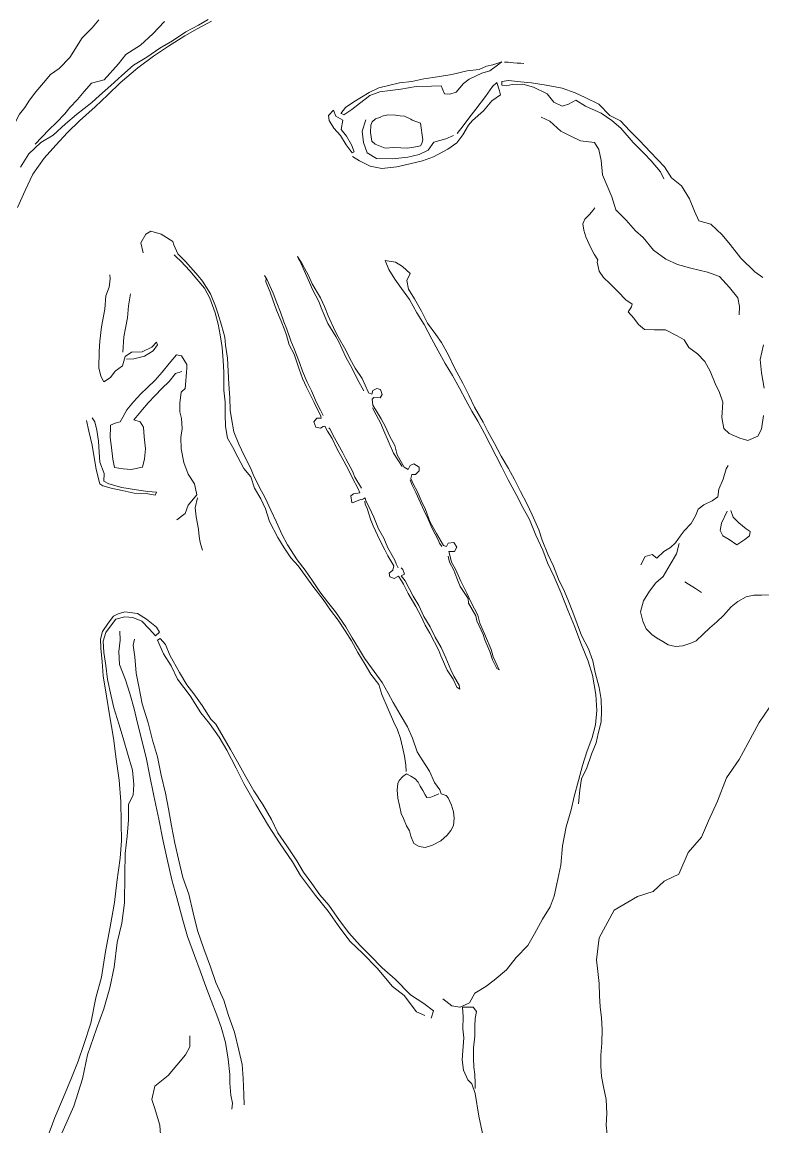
# Model space of a CAD drawing. Extents: x 683321 to 688873, y 7661944 to 7668387.
# Drawn here: x 687658.1 to 687875.2, y 7666290.6 to 7666614.6 of the extents above; entities that cross this region are included whole.
import ezdxf

# ---------------------------------------------------------------- set-up
doc = ezdxf.new("R2010")
doc.units = 0
doc.header["$MEASUREMENT"] = 0
doc.layers.add('01 CRESTA_Line', color=3, linetype='Continuous', lineweight=20)

msp = doc.modelspace()

# ---------------------------------------------------------------- linework, layer by layer
at = {"layer": '01 CRESTA_Line'}
for points in [[(687648.57, 7666571.87, 4230.84), (687650.24, 7666575.58, 4230.65), (687651.92, 7666578.48, 4230.65), (687654.28, 7666582.49, 4230.52), (687656.09, 7666585.39, 4230.5), (687657.33, 7666587.62, 4230.4), (687658.91, 7666589.56, 4230.33), (687660.23, 7666591.76, 4230.29), (687662.13, 7666594.22, 4230.22), (687664.38, 7666596.82, 4230.26), (687666.42, 7666599.22, 4230.32), (687668.96, 7666601.02, 4230.38), (687672.08, 7666604.25, 4230.33), (687675.64, 7666610.02, 4230.26), (687678.6, 7666612.97, 4230.28), (687680.56, 7666615.25, 4230.26)], [(687656.76, 7666560.28, 4239.31), (687658.95, 7666565.28, 4239.8), (687661.23, 7666570.06, 4240.3), (687664.51, 7666574.71, 4240.85), (687667.91, 7666578.56, 4241.33), (687671.37, 7666582.22, 4241.67), (687674.91, 7666585.65, 4242.01), (687679.46, 7666589.74, 4242.51), (687683.2, 7666593.33, 4242.91), (687686.83, 7666596.81, 4243.32), (687691.95, 7666601.17, 4243.71), (687696.54, 7666604.63, 4243.97), (687701.01, 7666607.6, 4244.34), (687705.77, 7666610.6, 4244.75), (687709.35, 7666612.65, 4244.98), (687713.56, 7666614.95, 4245.38)], [(687712.59, 7666615.41, 4245.31), (687709.77, 7666613.68, 4245.07), (687706.1, 7666611.74, 4244.8), (687702.14, 7666609.16, 4244.48), (687698.42, 7666607, 4244.1), (687694.67, 7666604.38, 4243.86), (687690.73, 7666601.96, 4243.57), (687687.33, 7666598.92, 4243.37), (687684.03, 7666596, 4242.99), (687680.75, 7666593.13, 4242.63), (687678.47, 7666591.09, 4242.42), (687674.02, 7666587.53, 4241.88), (687670.83, 7666584.74, 4241.56), (687667.16, 7666581.5, 4241.17), (687663.54, 7666579.36, 4240.78), (687660.06, 7666575.99, 4240.27), (687657.55, 7666572.1, 4239.88)], [(687661.86, 7666578.79, 4240.21), (687665.93, 7666583, 4240.32), (687668.11, 7666585.22, 4240.51), (687670.63, 7666587.71, 4240.78), (687672.07, 7666589.61, 4240.74), (687674.33, 7666591.93, 4241.57), (687676.23, 7666594.31, 4241.91), (687678.41, 7666596.72, 4242.58), (687682.1, 7666597.67, 4241.4), (687686.32, 7666602.39, 4241.65), (687688.48, 7666605.17, 4242.21), (687692.8, 7666607.91, 4242.18), (687696.43, 7666611.23, 4242.01), (687699.8, 7666614.8, 4242.35)], [(687751.45, 7666587.86, 4247.25), (687752.87, 7666589.55, 4247.33), (687755.31, 7666591.24, 4247.57), (687757.5, 7666592.59, 4247.73), (687759.78, 7666593.99, 4247.94), (687762.63, 7666595.35, 4248.19), (687765.51, 7666596.02, 4248.51), (687768.72, 7666596.86, 4248.77), (687772.31, 7666597.23, 4249.01), (687775.84, 7666597.94, 4249.1), (687779.82, 7666598.54, 4249.44), (687784.07, 7666599.26, 4249.85), (687788.52, 7666600.3, 4250.16), (687791.99, 7666600.7, 4250.37), (687794.14, 7666601.66, 4249.65), (687796.06, 7666602.11, 4249.62), (687798.68, 7666603.01, 4249.4), (687797.38, 7666601.98, 4249.51), (687795.15, 7666600.31, 4249.58), (687792.84, 7666599.64, 4250.37), (687789.07, 7666597.86, 4249.99), (687787.45, 7666596.66, 4249.72), (687785.31, 7666594.07, 4249.46), (687783.48, 7666593.51, 4249.26), (687781.87, 7666593.57, 4249.09), (687780.86, 7666595.97, 4249.22), (687778.08, 7666595.83, 4249.16), (687773.57, 7666595.78, 4248.92), (687769.1, 7666594.97, 4248.54), (687765.91, 7666594.54, 4248.33), (687762.92, 7666594.16, 4248.04), (687759.97, 7666593.05, 4247.94), (687758.58, 7666592.03, 4247.78), (687757.01, 7666590.74, 4247.62), (687754.73, 7666589.02, 4247.4), (687752.39, 7666587.38, 4247.25), (687751.64, 7666587.77, 4247.23)], [(687805.13, 7666602.46, 4249.7), (687804.23, 7666602.61, 4249.57), (687803.13, 7666602.59, 4249.32), (687802.11, 7666602.64, 4249.27), (687800.51, 7666602.89, 4249.31), (687799.43, 7666602.89, 4249.32)], [(687875.19, 7666539.69, 4261.51), (687872.87, 7666541.33, 4261.75), (687868.77, 7666545.42, 4261.22), (687865.61, 7666549.38, 4260.83), (687863.29, 7666552.21, 4260.59), (687859.92, 7666555.31, 4260.29), (687856.42, 7666556.35, 4260.93), (687855.11, 7666559.21, 4259.67), (687853.66, 7666562.8, 4259.4), (687851.35, 7666566.57, 4258.97), (687848.39, 7666568.97, 4258.07), (687846.34, 7666572.18, 4257.88), (687842.29, 7666576.52, 4257.27), (687839.07, 7666579.91, 4256.86), (687836.19, 7666582.77, 4256.32), (687833.42, 7666585.63, 4255.97), (687830.37, 7666587.26, 4255.56), (687827.1, 7666590.55, 4254.89), (687823.12, 7666592.56, 4254.19), (687820.14, 7666593.86, 4253.67), (687816.4, 7666595.24, 4253.13), (687811.69, 7666596.12, 4252.34), (687807.39, 7666596.84, 4251.83), (687804.19, 7666597.11, 4251.56), (687800.65, 7666597.51, 4251.11), (687798.71, 7666597.2, 4250.89), (687798.69, 7666596.11, 4251), (687799.94, 7666595.89, 4250.96), (687801.69, 7666596.34, 4251.28), (687804.85, 7666596.38, 4251.6), (687807.95, 7666595.57, 4251.84), (687811.99, 7666593.55, 4252.4), (687813.89, 7666591.15, 4252.74), (687816.36, 7666589.94, 4253.36), (687818.21, 7666590.51, 4253.69), (687820.42, 7666591.73, 4253.72), (687823.24, 7666590, 4254.15), (687827.82, 7666587.91, 4254.96), (687830.95, 7666585.72, 4255.53), (687833.54, 7666583.53, 4256.05), (687837.19, 7666579.33, 4256.35), (687840.44, 7666576.12, 4256.96), (687842.42, 7666573.93, 4257.36), (687845.16, 7666570.67, 4257.75), (687846.17, 7666568.64, 4258.17)], [(687785.6, 7666581.92, 4245.63), (687787.35, 7666584.23, 4246.33), (687789, 7666586.49, 4247.25), (687791.02, 7666589.1, 4248.09), (687793.89, 7666592.8, 4249.07), (687795.91, 7666595.69, 4249.57), (687797.24, 7666596.91, 4249.72), (687798.01, 7666594.42, 4249.7), (687798.32, 7666593.26, 4249.66), (687795.73, 7666591.56, 4249.12), (687793.35, 7666588.57, 4248.09), (687790.04, 7666585.8, 4247.12), (687788.96, 7666584.39, 4246.43), (687787.27, 7666581.56, 4245.58), (687785.46, 7666579.17, 4245.17), (687782.83, 7666577.36, 4244.79), (687778.68, 7666575.1, 4244.6), (687775.38, 7666573.97, 4244.61), (687771.7, 7666573.04, 4244.81), (687767.95, 7666572.2, 4244.9), (687763.46, 7666571.69, 4244.91), (687760.11, 7666572.41, 4244.87), (687756.98, 7666573.95, 4244.72), (687754.93, 7666575.19, 4244.74)], [(687749.32, 7666588.76, 4245.79), (687750.02, 7666587.06, 4245.64), (687752.04, 7666585.9, 4245.61), (687751.6, 7666583.11, 4245.54), (687753.13, 7666581.19, 4245.53), (687754.59, 7666578.6, 4245.55), (687755.43, 7666576.61, 4245.49), (687754.81, 7666576.27, 4245.43), (687753.04, 7666578.6, 4245.56), (687751.43, 7666581.33, 4245.53), (687749.43, 7666583.49, 4245.45), (687748.04, 7666585.75, 4245.7), (687747.86, 7666587.24, 4245.57), (687749.32, 7666588.76, 4245.79)], [(687763.22, 7666586.94, 4243.76), (687765.31, 7666587.43, 4243.93), (687767.49, 7666587.31, 4243.9), (687768.88, 7666587.18, 4243.92), (687770.11, 7666587.04, 4243.76), (687772.05, 7666586.16, 4243.58), (687772.43, 7666585.9, 4243.63), (687774.87, 7666585.02, 4243.39), (687775.54, 7666580.08, 4243.62), (687775.26, 7666579.05, 4243.57), (687774.86, 7666578.36, 4243.57), (687772.85, 7666577.99, 4243.34), (687770.95, 7666577.62, 4243.69), (687769.09, 7666577.7, 4243.4), (687766.89, 7666577.8, 4243.31), (687764.46, 7666577.66, 4243.44), (687761.52, 7666578.85, 4243.66), (687760.57, 7666579.72, 4243.65), (687760.2, 7666582.21, 4243.56), (687760.28, 7666584.39, 4243.62), (687760.64, 7666585.33, 4243.57), (687761.66, 7666586.28, 4243.37), (687763.21, 7666586.76, 4243.69)], [(687758.78, 7666585.96, 4244.49), (687757.75, 7666582.66, 4244.49), (687758.11, 7666579.27, 4244.59), (687759.18, 7666576.25, 4244.84), (687761.97, 7666574.64, 4244.81), (687766.72, 7666574.48, 4244.72), (687771.15, 7666574.99, 4244.68), (687774.45, 7666575.81, 4244.59), (687777.12, 7666577.1, 4244.57), (687778.79, 7666579.41, 4244.58), (687782.3, 7666580.36, 4244.9), (687784.55, 7666581.4, 4245.16)], [(687868.27, 7666528.73, 4259.09), (687868.39, 7666531.24, 4260.03), (687867.88, 7666533.78, 4260.26), (687865.39, 7666536.81, 4259.6), (687862.44, 7666540.05, 4258.69), (687858.97, 7666541.27, 4258.16), (687854.12, 7666542.47, 4258.06), (687850.17, 7666543.57, 4257.82), (687846.8, 7666545.05, 4257.51), (687843.18, 7666547.75, 4257.59), (687840.06, 7666551.47, 4257.56), (687837.87, 7666553.42, 4257.61), (687835.11, 7666556.53, 4257), (687832.1, 7666559.53, 4257.69), (687830.9, 7666563.4, 4257.41), (687828.19, 7666569.78, 4257.78), (687827.81, 7666574.05, 4257.91), (687827.1, 7666577.27, 4258.31), (687825.82, 7666579.32, 4256.54), (687821.78, 7666579.81, 4256.72), (687819.06, 7666581.05, 4255.87), (687815.93, 7666582.65, 4254.25), (687812.8, 7666585.59, 4252.4), (687810.22, 7666586.79, 4251.18)], [(687875.38, 7666499.25, 4256.19), (687874.79, 7666495.25, 4255.29), (687873.68, 7666493.14, 4255.01), (687870.78, 7666491.88, 4254.53), (687868.43, 7666492.59, 4254.41), (687865.32, 7666493.94, 4254.21), (687863.75, 7666495.38, 4254.47), (687863.14, 7666498.65, 4254.73), (687863.44, 7666503.15, 4255.32), (687862.5, 7666505.97, 4254.38), (687861.17, 7666508.6, 4254.01), (687859.74, 7666512.26, 4253.05), (687858.14, 7666515.05, 4252.81), (687856.02, 7666517.37, 4252.24), (687853.5, 7666519.22, 4252.32), (687852.1, 7666521.46, 4252.06), (687850.1, 7666522.56, 4250.82), (687846.7, 7666524.33, 4249.92), (687843.35, 7666524.41, 4248.1), (687840.52, 7666524.44, 4247.65), (687838.71, 7666525.93, 4247.09), (687837.4, 7666527.81, 4247.24), (687835.69, 7666529.62, 4248.11), (687836.66, 7666531.15, 4249.66), (687836.91, 7666531.86, 4250.28), (687834.98, 7666533.12, 4249.95), (687832.64, 7666535.63, 4249.69), (687830.3, 7666537.96, 4249.72), (687828.52, 7666539.75, 4249.61), (687827.21, 7666541.57, 4249.62), (687826.67, 7666544.18, 4250.41), (687826.79, 7666544.93, 4250.69), (687825.77, 7666546.52, 4250.55), (687824.67, 7666548.65, 4250.38), (687823.31, 7666551.64, 4250.22), (687822.67, 7666553.63, 4250.04), (687822.46, 7666555.5, 4250.37), (687823.05, 7666556.85, 4250.75), (687824.44, 7666558.25, 4251.51), (687825.33, 7666559.34, 4252.36), (687825.95, 7666560.12, 4252.84)], [(687693.57, 7666546.91, 4240.02), (687692.9, 7666549.89, 4240.08), (687694.33, 7666552.46, 4240.39), (687695.8, 7666553.33, 4240.64), (687698.8, 7666552.42, 4240.99), (687699.62, 7666551.94, 4241.01), (687702.27, 7666550.23, 4241.56), (687702.5, 7666549.27, 4241.78), (687703.67, 7666546.63, 4243.31), (687705.98, 7666544.42, 4243.54), (687709.72, 7666540.25, 4244.02), (687710.97, 7666538.59, 4243.98), (687713.3, 7666534.91, 4244.15), (687714.79, 7666531.29, 4244.26), (687715.47, 7666529.22, 4244.24), (687716.47, 7666525.74, 4244.41), (687717.46, 7666522.18, 4244.62), (687717.65, 7666519.84, 4244.7), (687718.29, 7666516.08, 4244.84), (687718.44, 7666512.28, 4244.93), (687718.7, 7666508.4, 4245.12), (687718.92, 7666504.38, 4245.22), (687719.07, 7666500.8, 4245.31), (687719.43, 7666498.32, 4245.29), (687720.16, 7666494.49, 4245.32), (687721.55, 7666490.85, 4245.37), (687723.19, 7666487.51, 4245.4), (687724.98, 7666483.91, 4245.5), (687725.82, 7666481.88, 4245.38), (687727.66, 7666478.16, 4245.44), (687729.28, 7666475.07, 4245.47), (687730.99, 7666471.46, 4245.55), (687732.62, 7666467.93, 4245.53), (687734.22, 7666464.41, 4245.57), (687735.86, 7666461.33, 4245.58), (687738.7, 7666456.85, 4245.75), (687741.01, 7666453.85, 4245.74), (687743.15, 7666450.76, 4245.69), (687745.32, 7666447.53, 4245.79), (687747.62, 7666444.59, 4245.76), (687749.9, 7666441.62, 4245.71), (687752.96, 7666437.27, 4245.89), (687754.85, 7666434.03, 4246.01), (687756.63, 7666431.02, 4246.09), (687758.45, 7666428.06, 4246.21), (687760.5, 7666425.2, 4246.39), (687763.58, 7666420.93, 4246.58), (687765.38, 7666417.78, 4246.7), (687766.8, 7666415.08, 4246.65), (687768.92, 7666411.56, 4246.72), (687771.04, 7666407.96, 4246.67), (687772.54, 7666404.6, 4246.63), (687773.88, 7666400.62, 4246.53), (687775.37, 7666398.23, 4246.07), (687777.48, 7666394.88, 4245.56), (687778.92, 7666391.61, 4245.36), (687780.52, 7666389.45, 4245.08), (687780.94, 7666388.3, 4244.97), (687782.34, 7666387.75, 4244.32), (687782.97, 7666387.1, 4244.13), (687783.92, 7666384.92, 4243.85), (687784.5, 7666382.99, 4243.75), (687784.73, 7666381.17, 4243.69), (687784.52, 7666378.94, 4243.36), (687783.73, 7666377.49, 4243.29), (687782.63, 7666376.18, 4243.17), (687780.76, 7666374.47, 4242.93), (687778.32, 7666373.18, 4242.64), (687776.22, 7666372.56, 4242.42), (687774.41, 7666372.84, 4242.29), (687772.88, 7666373.68, 4242.1), (687771.99, 7666375.84, 4242.14), (687771.58, 7666377.41, 4242.2), (687770.76, 7666378.87, 4242.08), (687769.86, 7666381.01, 4242), (687769.18, 7666382.48, 4242.09), (687768.64, 7666384.84, 4242.27), (687768.23, 7666386.95, 4242.4), (687767.97, 7666389.39, 4242.88), (687768.15, 7666391.31, 4243.37), (687768.57, 7666392.21, 4243.93), (687769.67, 7666393.36, 4244.88), (687770.7, 7666394.11, 4245.77), (687772, 7666393.48, 4245.69), (687773.28, 7666392.65, 4245.53), (687774.11, 7666391.69, 4245.52), (687774.77, 7666390.54, 4245.34), (687775.48, 7666389.25, 4245.27), (687776.25, 7666387.98, 4245.11), (687776.73, 7666387.17, 4245.06), (687777.91, 7666387.25, 4245.03), (687778.89, 7666387.65, 4245.07), (687780.25, 7666388.27, 4245.08)], [(687702.67, 7666546.37, 4243.11), (687703.21, 7666545.74, 4243.32), (687704.56, 7666544.51, 4243.59), (687707.22, 7666541.63, 4243.69), (687709.29, 7666539.24, 4243.91), (687711.48, 7666536.6, 4244), (687713.08, 7666533.65, 4244.21), (687714.63, 7666529.33, 4244.25), (687715.52, 7666526, 4244.42), (687716.16, 7666522.92, 4244.55), (687716.71, 7666519.15, 4244.78), (687717.02, 7666515.38, 4244.96), (687717.15, 7666511.94, 4245.12), (687717.22, 7666506.66, 4245.05), (687717.61, 7666503.18, 4245.14), (687717.6, 7666499.67, 4245.22), (687717.65, 7666495.98, 4245.2), (687718.27, 7666492.6, 4245.09), (687719.74, 7666490.04, 4245.31), (687721.27, 7666487.02, 4245.38), (687723.07, 7666483.72, 4245.35), (687725.1, 7666481.28, 4245.34), (687726.21, 7666477.94, 4245.42), (687728.06, 7666474.8, 4245.41), (687729.43, 7666471.86, 4245.59), (687730.56, 7666468.1, 4245.5), (687733.01, 7666463.49, 4245.5), (687734.89, 7666460.46, 4245.59), (687736.79, 7666457.51, 4245.63), (687739, 7666455.09, 4245.69), (687741.07, 7666452.31, 4245.83), (687743.27, 7666449.17, 4245.74), (687746.31, 7666445.23, 4245.7), (687748.43, 7666442.17, 4245.73), (687750.75, 7666439.23, 4245.78), (687752.75, 7666436.06, 4245.8), (687754.65, 7666433.1, 4246.03), (687756.47, 7666429.67, 4246.23), (687758.62, 7666426.24, 4246.39), (687760.32, 7666423.32, 4246.58), (687762.63, 7666420.37, 4246.76), (687763.53, 7666417.43, 4246.58), (687765.35, 7666413.09, 4246.67), (687766.93, 7666409.44, 4246.75), (687768.1, 7666407, 4246.82), (687768.96, 7666404.48, 4246.87), (687769.59, 7666401.96, 4246.64), (687770.17, 7666399.35, 4246.45), (687770.56, 7666396.65, 4246.34), (687770.6, 7666394.78, 4245.76)], [(687782.93, 7666457.99, 4246.89), (687783.39, 7666456.26, 4247.1), (687784.66, 7666453.91, 4247.01), (687785.51, 7666451.56, 4246.95), (687786.5, 7666449.06, 4246.84), (687788.85, 7666445.58, 4246.84), (687788.93, 7666444.14, 4246.61), (687791.05, 7666440.5, 4246.38), (687791.4, 7666438.98, 4246.14), (687793.22, 7666434.99, 4245.65), (687793.69, 7666433.42, 4245.22), (687795.17, 7666429.99, 4244.89), (687795.94, 7666427.57, 4244.64), (687797.22, 7666425.04, 4244.42), (687797.92, 7666424.63, 4244.27), (687796.16, 7666428.48, 4244.78), (687795.54, 7666430.64, 4244.9), (687793.89, 7666434.54, 4245.41), (687792.2, 7666438.35, 4246.19), (687791.67, 7666440.66, 4246.23), (687789.68, 7666444.42, 4246.66), (687788.4, 7666447.13, 4246.83), (687786.71, 7666450.64, 4247.08), (687785.09, 7666454.14, 4246.99), (687783.94, 7666456.18, 4246.95), (687783.56, 7666457.83, 4246.88), (687783.17, 7666459.31, 4246.73), (687784.84, 7666459.32, 4246.72), (687785.51, 7666460.66, 4246.71), (687784.57, 7666461.95, 4246.74), (687783, 7666461.81, 4246.75), (687782.44, 7666460.83, 4246.67), (687781.61, 7666461.06, 4246.95), (687779.53, 7666464.62, 4247.16), (687777.6, 7666468.13, 4247.24), (687776.29, 7666471.71, 4247.33), (687774.99, 7666474.26, 4247.24), (687773.85, 7666477.02, 4247.23), (687772.81, 7666479.03, 4247.13), (687772, 7666480.77, 4247.06), (687772.31, 7666481.97, 4246.69), (687773.35, 7666481.92, 4246.73), (687774.45, 7666482.96, 4246.69), (687774.48, 7666484.08, 4246.72), (687772.92, 7666485.07, 4246.61), (687771.83, 7666484.54, 4246.79), (687771.22, 7666483.44, 4246.79), (687770.04, 7666484.06, 4246.88), (687769.23, 7666485.42, 4247.09), (687768.01, 7666487.68, 4247.05), (687767.3, 7666490.44, 4247.17), (687765.83, 7666493.07, 4247.14), (687764.49, 7666496.11, 4247.06), (687763.27, 7666498.21, 4247.11), (687760.9, 7666502.22, 4246.81), (687760.67, 7666504.05, 4246.53), (687761.12, 7666504.51, 4246.51), (687763, 7666504.4, 4246.48), (687763.63, 7666505.42, 4246.5), (687763.11, 7666506.86, 4246.43), (687762.05, 7666507.19, 4246.43), (687760.85, 7666506.56, 4246.45), (687760.53, 7666505.51, 4246.57), (687759.63, 7666505.88, 4246.53), (687759.47, 7666506.2, 4246.71), (687757.74, 7666510.09, 4246.49), (687755.67, 7666513.1, 4246.27), (687754.11, 7666515.91, 4245.87), (687753, 7666518.39, 4245.83), (687750.73, 7666522.35, 4245.46), (687749.85, 7666524.02, 4245.36), (687747.74, 7666528.48, 4244.88), (687746.68, 7666531.2, 4244.67), (687745.54, 7666533.75, 4244.36), (687743.13, 7666537.9, 4243.88), (687742.1, 7666540.06, 4243.59), (687740.19, 7666543.77, 4243), (687738.77, 7666545.91, 4242.65), (687739.18, 7666545.03, 4242.81), (687739.43, 7666544.57, 4242.98), (687741.16, 7666540.84, 4243.3), (687742.27, 7666538.25, 4243.86), (687743.17, 7666536.15, 4244.12), (687745.1, 7666532.46, 4244.39), (687745.74, 7666530.81, 4244.83), (687747.64, 7666526.26, 4245.12), (687749.98, 7666522.42, 4245.4), (687750.81, 7666521.04, 4245.66), (687752.99, 7666516.31, 4246.01), (687754.84, 7666513, 4246.3), (687756.39, 7666509.83, 4246.51), (687758.21, 7666506.51, 4246.74)], [(687821.17, 7666385.34, 4245.35), (687821.55, 7666389.47, 4245.35), (687822.05, 7666392.65, 4245.55), (687823.56, 7666395.9, 4245.62), (687824.98, 7666399.93, 4245.63), (687826.29, 7666403.2, 4245.61), (687826.87, 7666405.95, 4245.63), (687827.78, 7666409.37, 4245.49), (687827.91, 7666412.59, 4245.5), (687827.75, 7666415.97, 4245.45), (687827.25, 7666419.41, 4245.35), (687826.05, 7666423.89, 4245.18), (687825.34, 7666427.26, 4245.12), (687824.07, 7666430.78, 4244.94), (687822.07, 7666434.69, 4244.8), (687820.74, 7666438.12, 4244.8), (687819.45, 7666441.58, 4244.79), (687818.19, 7666444.74, 4244.98), (687817.09, 7666447.6, 4244.95), (687815.32, 7666451.21, 4244.85), (687813.8, 7666455.08, 4244.77), (687812.17, 7666458.57, 4244.74), (687810.52, 7666462.64, 4244.87), (687809.52, 7666465.69, 4244.92), (687807.62, 7666470.14, 4244.83), (687806.05, 7666473.47, 4244.74), (687804.2, 7666476.92, 4244.67), (687802.43, 7666480.43, 4244.6), (687800.61, 7666483.72, 4244.44), (687798.52, 7666487.28, 4244.54), (687796.49, 7666491.02, 4244.35), (687794.57, 7666494.58, 4244.36), (687793.17, 7666497.26, 4244.36), (687790.65, 7666501.64, 4244.25), (687789.04, 7666505.22, 4244.25), (687787.29, 7666508.74, 4244.32), (687784.86, 7666513.02, 4244.15), (687783.05, 7666516.91, 4244.02), (687781.04, 7666520.65, 4244.03), (687779.36, 7666523.03, 4244.13), (687776.94, 7666526.32, 4244.1), (687775.1, 7666529.8, 4244.09), (687773.08, 7666533.44, 4243.99), (687771.33, 7666536.3, 4243.99), (687770.81, 7666538.88, 4243.91), (687771.79, 7666540.91, 4243.9), (687769.59, 7666542.98, 4243.95), (687767.48, 7666544.21, 4244), (687764.52, 7666544.7, 4244), (687765.6, 7666542.1, 4244.02), (687767.28, 7666539.19, 4243.98), (687769.32, 7666536.44, 4243.98), (687771.63, 7666533.26, 4244.04), (687773.8, 7666529.39, 4244.09), (687775.91, 7666525.89, 4244.16), (687778.2, 7666521.59, 4244.09), (687779.98, 7666518.17, 4244.03), (687782.11, 7666514.52, 4244.18), (687784.22, 7666510.93, 4244.25), (687786.3, 7666507.3, 4244.31), (687788.14, 7666503.77, 4244.3), (687789.87, 7666500.48, 4244.29), (687791.67, 7666497.62, 4244.28), (687793.61, 7666493.92, 4244.41), (687795.22, 7666490.73, 4244.45), (687796.98, 7666487.26, 4244.54), (687798.71, 7666484.12, 4244.55), (687800.56, 7666480.4, 4244.61), (687802.89, 7666476.08, 4244.73), (687804.88, 7666472.29, 4244.81), (687806.78, 7666468.71, 4244.85), (687808.64, 7666464.1, 4244.81), (687810.67, 7666459.78, 4244.8), (687812.02, 7666456.06, 4244.79), (687813.99, 7666451.9, 4244.87), (687816.08, 7666447.13, 4244.93), (687818.05, 7666442.12, 4244.85), (687819.99, 7666437.4, 4244.88), (687821.87, 7666432.44, 4244.88), (687823.94, 7666427.16, 4244.97), (687825.29, 7666423.04, 4245.21), (687826.24, 7666417.36, 4245.41), (687826.51, 7666412.71, 4245.43), (687826.1, 7666408.51, 4245.48), (687825.18, 7666404.8, 4245.61), (687823.61, 7666400.61, 4245.57), (687822.31, 7666396.54, 4245.6), (687821.16, 7666392.16, 4245.46), (687819.93, 7666387.49, 4245.35), (687819, 7666383.57, 4245.38), (687817.56, 7666378.58, 4245.55), (687816.45, 7666372.97, 4245.85), (687815.93, 7666367.31, 4246.33), (687814.81, 7666361.84, 4246.6), (687813.98, 7666358.24, 4247.59), (687812.86, 7666355.08, 4247.38), (687810.6, 7666351.49, 4247.42), (687808.27, 7666347.16, 4247.8), (687806.32, 7666343.8, 4247.97), (687802.87, 7666340.23, 4248.11), (687800.03, 7666336.6, 4248.77), (687796.41, 7666333.58, 4248.68), (687794.01, 7666331.73, 4249.01), (687790.79, 7666329.76, 4249.02), (687789.18, 7666326.91, 4250.74), (687786.43, 7666325.69, 4249.87), (687786.36, 7666325.71, 4249.85), (687784.05, 7666326.08, 4247.63), (687781.41, 7666328.15, 4243.59)], [(687683.81, 7666540.52, 4236.21), (687683.91, 7666539.34, 4236.6), (687683.62, 7666536.84, 4236.62), (687682.56, 7666534.33, 4236.75), (687682.31, 7666530.44, 4236.59), (687681.33, 7666525.27, 4236.51), (687680.88, 7666521.01, 4236.19), (687680.64, 7666517.98, 4235.96), (687680.59, 7666513.2, 4235.65), (687681.19, 7666510.82, 4235.43), (687681.98, 7666509.12, 4235.18), (687683.94, 7666510.36, 4235.09), (687685.38, 7666512.27, 4235.63), (687687.46, 7666513.83, 4236.44), (687688.27, 7666516.52, 4237.03), (687690.12, 7666517.83, 4237.24), (687693.3, 7666517.88, 4237.17), (687696.11, 7666519.23, 4237.24), (687697.43, 7666520.79, 4237.15), (687697.72, 7666519.97, 4237.33), (687696.49, 7666518.18, 4237.13), (687693.91, 7666516.63, 4237.2), (687690.78, 7666515.81, 4237.09), (687688.7, 7666515.73, 4236.86)], [(687768.27, 7666454.59, 4247.03), (687767.68, 7666455.68, 4246.99), (687767.32, 7666456.78, 4247.01), (687765.27, 7666460.4, 4247.05), (687764.06, 7666463.26, 4247.22), (687762.57, 7666465.97, 4247.35), (687761.19, 7666469.46, 4247.23), (687759.82, 7666472.39, 4247.25), (687758.8, 7666474.17, 4247.18), (687758.61, 7666475.05, 4247.07), (687758.16, 7666474.81, 4246.96), (687757.59, 7666474.53, 4246.99), (687757.23, 7666474.56, 4246.84), (687754.95, 7666473.6, 4246.89), (687754.73, 7666473.72, 4246.82), (687754.46, 7666475.65, 4246.82), (687755.18, 7666476.3, 4246.75), (687757.07, 7666476.56, 4247.04), (687756.58, 7666477.73, 4247.2), (687754.95, 7666480.84, 4247.28), (687753.66, 7666483.53, 4247.26), (687751.82, 7666486.88, 4247.21), (687750.46, 7666489.4, 4247.15), (687748.96, 7666492.44, 4247.12), (687747.62, 7666494.67, 4247), (687746.81, 7666496.1, 4246.72), (687746.36, 7666496.02, 4246.54), (687745.5, 7666495.54, 4246.56), (687744.17, 7666495.77, 4246.53), (687743.53, 7666497.33, 4246.52), (687744.41, 7666498.5, 4246.56), (687745.74, 7666498.49, 4246.59), (687745.61, 7666499.07, 4246.66), (687743.64, 7666503.05, 4246.46), (687741.42, 7666507.55, 4246.26), (687740.24, 7666510.07, 4246.01), (687739.32, 7666512.81, 4245.84), (687737.79, 7666517.18, 4245.67), (687736.37, 7666519.94, 4245.56), (687735.53, 7666522.83, 4245.18), (687735.06, 7666524.14, 4244.91), (687733.98, 7666526.86, 4244.66), (687732.68, 7666530.18, 4244.34), (687731.52, 7666533.13, 4244.02), (687730.77, 7666535.42, 4243.66), (687729.52, 7666538.43, 4243.27), (687729.57, 7666539.49, 4242.95), (687729.16, 7666540.32, 4242.65), (687729.84, 7666539.22, 4243), (687731.64, 7666535.13, 4243.75), (687732.7, 7666532.25, 4244.1), (687733.85, 7666529.53, 4244.39), (687734.77, 7666526.71, 4244.77), (687735.68, 7666524.54, 4244.91), (687736.79, 7666521.12, 4245.29), (687737.84, 7666518.75, 4245.48), (687739.37, 7666514.74, 4245.84), (687740.22, 7666512.19, 4245.93), (687741.66, 7666509.03, 4246.09), (687742.87, 7666506.51, 4246.2), (687744.4, 7666503, 4246.54), (687745.56, 7666500.81, 4246.64), (687746.28, 7666499.28, 4246.59)], [(687687.63, 7666517.79, 4237.07), (687687.91, 7666522.29, 4237.37), (687688.4, 7666524.87, 4237.37), (687688.92, 7666527.92, 4237.38), (687689.27, 7666531.44, 4237.48), (687689.84, 7666534.97, 4236.83)], [(687875.4, 7666520.01, 4260.17), (687874.42, 7666515.68, 4259.19), (687874.75, 7666511.78, 4258.29), (687875.61, 7666507.28, 4257.46)], [(687703.39, 7666468.64, 4229.92), (687705.91, 7666470.48, 4231.53), (687706.74, 7666472.98, 4232.47), (687709.33, 7666476, 4235.21), (687708.63, 7666479.18, 4234.97), (687706.76, 7666481.99, 4235.12), (687705.43, 7666485.4, 4235.35), (687704.66, 7666489.41, 4235.71), (687704.57, 7666492.77, 4236.22), (687704.96, 7666495.45, 4236.99), (687704.75, 7666498.32, 4236.95), (687704.32, 7666500.27, 4236.73), (687704.25, 7666502.89, 4236.13), (687704.73, 7666506.05, 4236.06), (687705.91, 7666507.16, 4236.33), (687705.94, 7666508.25, 4236.15), (687706.27, 7666511.99, 4236.51), (687706.32, 7666513.11, 4236.85), (687706.38, 7666514.2, 4236.9), (687704.74, 7666516.77, 4236.88), (687703.32, 7666517.06, 4236.69), (687701.17, 7666514.49, 4236.34), (687699.09, 7666511.95, 4235.65), (687697.02, 7666509.63, 4234.73), (687694.68, 7666507.31, 4233.75), (687692.83, 7666505.6, 4232.87), (687690.73, 7666503.27, 4231.95), (687688.77, 7666500.93, 4231.4), (687687.56, 7666498.76, 4230.89), (687686.83, 7666497.4, 4230.67), (687685.34, 7666496.99, 4230.59), (687683.96, 7666496.41, 4230.61), (687683.93, 7666496.04, 4230.58), (687683.85, 7666492.78, 4230.55), (687684.25, 7666489.87, 4230.4), (687684.68, 7666486.44, 4230.08), (687685.11, 7666484.01, 4229.91), (687687.68, 7666483.59, 4229.87), (687690, 7666483.4, 4229.83), (687693.33, 7666484.09, 4230.05), (687693.9, 7666486.55, 4230.18), (687694.2, 7666489.48, 4230.38), (687693.82, 7666492.99, 4230.64), (687693.66, 7666495.84, 4230.71), (687692.7, 7666497.37, 4230.81), (687690.83, 7666497.96, 4230.67), (687691.4, 7666498.65, 4230.92), (687693.35, 7666500.98, 4231.76), (687695.03, 7666502.96, 4232.57), (687697.02, 7666505.1, 4233.6), (687699.03, 7666507.13, 4234.75), (687701.17, 7666509.16, 4235.66), (687703.06, 7666511.55, 4236.17), (687704.92, 7666512.1, 4236.32)], [(687760.8, 7666501.44, 4246.81), (687761.81, 7666499.39, 4247.01), (687763.25, 7666496.9, 4246.96), (687763.76, 7666495.39, 4247.24), (687765.69, 7666491.12, 4247.2), (687766.94, 7666488.2, 4247.02), (687769.49, 7666484.3, 4246.93)], [(687678.65, 7666498.58, 4232.16), (687679.37, 7666497.34, 4232.1), (687679.96, 7666494.96, 4232), (687680.47, 7666491.72, 4231.66), (687680.65, 7666488.5, 4231.5), (687680.88, 7666485.51, 4231.28), (687682.09, 7666482.27, 4230.97), (687682.02, 7666479.96, 4230.81), (687683.47, 7666479.17, 4230.65), (687687.25, 7666478.07, 4230.47), (687691.56, 7666477.44, 4230.44), (687694.88, 7666476.96, 4230.6), (687697.49, 7666476.71, 4230.53), (687697.03, 7666475.83, 4230.64), (687694.39, 7666476.38, 4230.58), (687690.96, 7666476.47, 4230.34), (687687.41, 7666477.23, 4230.46), (687684.21, 7666477.95, 4230.52), (687681.7, 7666478.62, 4230.62), (687680.88, 7666479.18, 4230.76), (687680.42, 7666480.64, 4230.92), (687679.8, 7666483.48, 4231.16), (687679.16, 7666486.88, 4231.49), (687678.61, 7666490.55, 4231.87), (687677.64, 7666494.62, 4232.01), (687676.92, 7666497.76, 4232.14)], [(687747.93, 7666495.64, 4246.9), (687748.24, 7666495.31, 4246.92), (687749.59, 7666492.69, 4247.05), (687752.11, 7666488.33, 4247.26), (687752.99, 7666486.49, 4247.1), (687754.93, 7666482.9, 4247.31), (687755.55, 7666481.17, 4247.23), (687757.59, 7666477.93, 4247.21)], [(687865.02, 7666484.6, 4247.95), (687864.46, 7666483.55, 4247.35), (687863.56, 7666480.52, 4246.05), (687862.29, 7666477.58, 4244.91), (687861.98, 7666475.39, 4244.53), (687860.3, 7666474.2, 4244.33), (687857.9, 7666473.07, 4244.49), (687856.27, 7666471.8, 4244.7), (687855.47, 7666469.83, 4245.29), (687854.15, 7666467.52, 4244.96), (687852.08, 7666465.39, 4244.41), (687850.99, 7666463.88, 4245.3), (687849.54, 7666461.92, 4245.08), (687848.16, 7666460.49, 4244.87), (687846.2, 7666459.3, 4245.12), (687844.08, 7666457.34, 4245.73), (687842.72, 7666458.47, 4245.89), (687840.68, 7666457.88, 4245.45), (687839.44, 7666455.43, 4244.89)], [(687771.78, 7666480.36, 4247.16), (687772.32, 7666479.03, 4247.25), (687773.45, 7666476.68, 4247.23), (687774.85, 7666473.57, 4247.28), (687775.93, 7666471.27, 4247.37), (687777.08, 7666468.84, 4247.34), (687778.25, 7666466.04, 4247.25), (687779.99, 7666462.81, 4247.22), (687780.41, 7666461.76, 4247.06), (687781.07, 7666460.84, 4247)], [(687710.99, 7666459.71, 4230.15), (687710.33, 7666461.56, 4230.68), (687710.11, 7666463.08, 4231.33), (687709.86, 7666464.72, 4232.18), (687709.79, 7666465.8, 4232.26), (687709.8, 7666465.94, 4232.28), (687709.11, 7666469.49, 4232.56), (687708.84, 7666472.16, 4233.19), (687709.49, 7666475.11, 4235.07)], [(687769.17, 7666454.51, 4247.01), (687769.67, 7666454.1, 4247.03), (687770.16, 7666452.68, 4246.91), (687769.2, 7666452.25, 4246.96), (687770.39, 7666450.71, 4247.09), (687772.74, 7666446.21, 4246.97), (687774.34, 7666443.48, 4246.79), (687775.82, 7666440.25, 4246.56), (687777.67, 7666437.28, 4246.27), (687779.12, 7666434.25, 4245.9), (687780.91, 7666431.16, 4245.63), (687782.26, 7666428.12, 4245.29), (687783.72, 7666424.63, 4244.95), (687784.63, 7666422.79, 4244.68), (687786.15, 7666420.18, 4244.3), (687786.36, 7666418.99, 4244.17), (687785.46, 7666419.59, 4244.22), (687784.43, 7666421.89, 4244.63), (687782.7, 7666424.5, 4244.97), (687780.83, 7666428.73, 4245.42), (687780.24, 7666430.33, 4245.39), (687777.54, 7666435.41, 4246.15), (687776.22, 7666437.73, 4246.31), (687775.03, 7666440.3, 4246.51), (687773.44, 7666443.25, 4246.63), (687771.27, 7666447.01, 4247.03), (687769.9, 7666449.72, 4247.15), (687769.25, 7666450.78, 4247.11), (687768.43, 7666452.1, 4247.09), (687767.12, 7666451.42, 4247.07), (687765.87, 7666451.88, 4247.07), (687765.62, 7666452.97, 4247.06), (687766.7, 7666453.88, 4247.04), (687767.02, 7666455.1, 4247.02), (687765.28, 7666458.12, 4247.05), (687764.41, 7666459.83, 4247.03), (687762.95, 7666462.69, 4247.04), (687760.99, 7666466.88, 4247.22), (687760.27, 7666468.54, 4247.21), (687759.19, 7666471.96, 4247.22), (687758.61, 7666473.24, 4247.19), (687758.48, 7666474.07, 4247.21)], [(687864.72, 7666471.14, 4244.1), (687863.04, 7666467.69, 4242.91), (687862.7, 7666465.51, 4242.93), (687863.49, 7666463.95, 4242.02), (687865.28, 7666462.89, 4241.78), (687867.54, 7666461.29, 4242.03), (687869.89, 7666462.9, 4242.7), (687871.23, 7666463.96, 4243.38), (687871.5, 7666465.17, 4244.1), (687870.32, 7666466, 4244.03), (687868.19, 7666467.73, 4243.54), (687866.51, 7666469.4, 4244.1), (687865.85, 7666471.35, 4244.67)], [(687877.22, 7666446.6, 4246.91), (687874.83, 7666446.5, 4246.88), (687872.5, 7666446.5, 4246.75), (687870.33, 7666446.06, 4246.57), (687867.82, 7666444.68, 4246.41), (687865.94, 7666443.07, 4246.51), (687863.69, 7666440.57, 4246.59), (687861.68, 7666438.72, 4246.44), (687859.67, 7666436.91, 4246.57), (687857.67, 7666435.05, 4246.55), (687855.66, 7666433.09, 4246.31), (687854.06, 7666432.48, 4246.43), (687851.76, 7666431.7, 4246.72), (687849.62, 7666431.51, 4246.55), (687847.48, 7666432, 4246.23), (687845.84, 7666432.9, 4246.13), (687843.98, 7666433.97, 4245.81), (687842.65, 7666435.03, 4246.03), (687841.02, 7666436.69, 4245.8), (687839.99, 7666438.95, 4245.49), (687839.37, 7666441.67, 4245.38), (687840.19, 7666444.88, 4245), (687841.94, 7666447.7, 4244.57), (687843.82, 7666450.19, 4244.55), (687845.94, 7666451.98, 4244.39), (687848.03, 7666455.54, 4245.01), (687849.84, 7666458.66, 4245.1), (687850.63, 7666461.66, 4245.42)], [(687852.29, 7666450.47, 4241.91), (687853.39, 7666449.73, 4241.88), (687855.46, 7666448.49, 4241.74), (687857.23, 7666447.36, 4241.74)], [(687665.27, 7666286.94, 4213.34), (687667.69, 7666293.32, 4214.09), (687670.21, 7666299.3, 4214.74), (687672.52, 7666304.93, 4215.33), (687674.45, 7666309.89, 4215.86), (687676.13, 7666314.7, 4216.62), (687678.23, 7666321.01, 4217.04), (687679.67, 7666328.44, 4217.57), (687681.37, 7666334.52, 4218.11), (687682.51, 7666342.05, 4218.73), (687683.84, 7666349.29, 4219.49), (687685.14, 7666356.34, 4220.2), (687685.84, 7666362.31, 4220.93), (687686.79, 7666369.4, 4221.32), (687687.23, 7666374.47, 4221.73), (687687.08, 7666379.74, 4222.36), (687687.01, 7666386.04, 4223.02), (687686.56, 7666392.31, 4223.63), (687685.65, 7666398.47, 4224.15), (687684.84, 7666404.6, 4224.83), (687683.73, 7666411.42, 4225.44), (687682.78, 7666416.93, 4225.93), (687681.78, 7666422.85, 4226.43), (687681.56, 7666427.02, 4226.75), (687681.12, 7666430.95, 4227.01), (687681.05, 7666433.59, 4227.32), (687681.6, 7666435.92, 4227.68), (687683.27, 7666438.34, 4228.06), (687684.84, 7666440.33, 4228.58), (687686.19, 7666441.09, 4228.64), (687688.2, 7666441.69, 4229.07), (687691.89, 7666441.14, 4229.49), (687694.51, 7666439.51, 4229.69), (687697.45, 7666437.12, 4230.09), (687698.31, 7666435.68, 4230.29), (687697.17, 7666434.63, 4230.05), (687695.28, 7666436.7, 4229.78), (687693.14, 7666438.89, 4229.61), (687690.57, 7666439.96, 4229.24), (687688.18, 7666440.14, 4228.83), (687685.51, 7666439.49, 4228.51), (687684.57, 7666438.2, 4228.23), (687682.57, 7666435.62, 4227.51), (687681.81, 7666433.04, 4227.21), (687681.99, 7666429.69, 4226.8), (687682.58, 7666425.89, 4226.54), (687683.05, 7666421.76, 4226.2), (687684.22, 7666416.92, 4226.03), (687685, 7666413.53, 4225.6), (687686.39, 7666408.83, 4225.17), (687687.72, 7666404.58, 4224.73), (687689.18, 7666399.48, 4224.31), (687690.44, 7666395.16, 4223.77), (687690.86, 7666390.95, 4223.43), (687690.6, 7666387.9, 4223.05), (687689.21, 7666385.24, 4222.86), (687689.21, 7666380.64, 4222.37), (687688.85, 7666375.8, 4221.89), (687688.32, 7666370.75, 4221.34), (687688.14, 7666364.54, 4221.04), (687688.07, 7666356.3, 4220.26), (687687.27, 7666350.37, 4219.69), (687685.92, 7666344.64, 4219.02), (687685.06, 7666337.41, 4218.43), (687683.8, 7666331.32, 4218.07), (687681.98, 7666325.23, 4217.43), (687679.89, 7666319.35, 4216.81), (687677.27, 7666311.73, 4216.2), (687675.77, 7666304.69, 4215.28), (687673.23, 7666296.61, 4214.4), (687669.35, 7666287.8, 4213.63)], [(687686.74, 7666436, 4226.09), (687686.84, 7666433.38, 4225.94), (687686.41, 7666430, 4225.32), (687686.65, 7666426.22, 4225.18), (687688.36, 7666421.71, 4224.73), (687689.65, 7666417.67, 4224.12), (687690.87, 7666413.22, 4223.65), (687691.92, 7666409, 4223.21), (687693.06, 7666404.42, 4222.7), (687694.55, 7666398.41, 4222.28), (687695.45, 7666393.89, 4221.82), (687696.65, 7666387.65, 4221.3), (687698.17, 7666380.81, 4220.66), (687699.46, 7666374.42, 4219.95), (687700.61, 7666369.07, 4219.34), (687701.93, 7666363.05, 4218.59), (687703.42, 7666357.73, 4217.99), (687705.17, 7666351.21, 4217.15), (687706.53, 7666346.39, 4216.21), (687708.56, 7666340.85, 4215.35), (687710.24, 7666336.31, 4214.72), (687711.93, 7666331.78, 4213.69), (687713.46, 7666327.67, 4212.97), (687715.12, 7666323.29, 4211.98), (687716.4, 7666319.86, 4211.17), (687717.65, 7666315.29, 4210.31), (687718.5, 7666310.45, 4209.38), (687718.95, 7666305.92, 4208.52), (687718.97, 7666303.38, 4207.97), (687719.21, 7666299.84, 4207.47), (687719.7, 7666297.56, 4206.85), (687719.56, 7666295.73, 4206.5)], [(687690.97, 7666433.65, 4226.07), (687690.59, 7666431.82, 4225.83), (687691.1, 7666428.47, 4225.48), (687691.48, 7666423.64, 4224.7), (687692.25, 7666419.7, 4224.28), (687693.27, 7666414.69, 4223.67), (687695.04, 7666409.08, 4223.12), (687696.29, 7666404, 4222.69), (687697.74, 7666399.1, 4222.36), (687698.83, 7666393.77, 4221.92), (687700.06, 7666388.46, 4221.54), (687700.94, 7666383.85, 4220.96), (687701.87, 7666378.83, 4220.38), (687702.88, 7666373.81, 4219.85), (687703.87, 7666369.07, 4219.42), (687705.18, 7666363.72, 4218.81), (687706.94, 7666358.81, 4218.33), (687708.2, 7666353.39, 4217.49), (687709.49, 7666348.19, 4216.64), (687711.33, 7666342.82, 4215.65), (687713.28, 7666337.49, 4214.52), (687714.86, 7666332.91, 4213.81), (687717.21, 7666327.71, 4212.77), (687718.61, 7666323.25, 4211.75), (687720.34, 7666318.31, 4210.62), (687721.62, 7666313.12, 4209.63), (687722.56, 7666308.88, 4208.86), (687722.86, 7666304.76, 4208), (687723.01, 7666300.09, 4207.21), (687723.13, 7666297.05, 4206.4)], [(687776.07, 7666323.2, 4243.54), (687773.64, 7666324.34, 4243.41), (687770.01, 7666329.09, 4243.01), (687766.66, 7666331.76, 4242.47), (687762.17, 7666337.13, 4241.58), (687757.91, 7666341.38, 4240.96), (687754.24, 7666344.93, 4240.47), (687751.18, 7666348.99, 4240.12), (687747.75, 7666353.81, 4239.52), (687744.11, 7666358.39, 4239.12), (687739.64, 7666364.28, 4238.57), (687737.35, 7666368.35, 4238.14), (687733.48, 7666373.84, 4237.73), (687730.26, 7666378.9, 4237.33), (687726.56, 7666385.18, 4236.66), (687723.09, 7666391.33, 4236.01), (687720.85, 7666395.82, 4235.44), (687718.06, 7666401.08, 4234.85), (687715.84, 7666404.89, 4234.42), (687712.99, 7666408.92, 4233.88), (687710.48, 7666411.99, 4233.52), (687707.33, 7666417.03, 4232.94), (687703.63, 7666421.89, 4232.47), (687701.72, 7666425.81, 4232.02), (687699.5, 7666429.34, 4231.68), (687697.72, 7666433.3, 4231.03), (687698.52, 7666433.79, 4231.11), (687700.09, 7666432.03, 4231.47), (687701.4, 7666428.96, 4231.77), (687704.21, 7666423.88, 4232.43), (687706.32, 7666420.25, 4232.76), (687708.37, 7666417.61, 4233.03), (687710.82, 7666414.19, 4233.45), (687713.41, 7666410.19, 4233.82), (687714.81, 7666408.67, 4234.09), (687717, 7666405.01, 4234.48), (687719.12, 7666401.3, 4234.89), (687721.17, 7666397.68, 4235.39), (687723.6, 7666393.2, 4235.94), (687726.01, 7666389.11, 4236.43), (687728.63, 7666385.11, 4236.91), (687731.15, 7666380.78, 4237.22), (687733.06, 7666376.85, 4237.55), (687735.71, 7666373.01, 4237.81), (687738.6, 7666368.65, 4238.2), (687740.59, 7666365.31, 4238.59), (687742.99, 7666361.96, 4238.92), (687745.34, 7666358.59, 4239.2), (687747.95, 7666355.62, 4239.48), (687751.13, 7666351.14, 4239.99), (687753.87, 7666347.53, 4240.32), (687757.14, 7666343.74, 4240.78), (687760.04, 7666340.81, 4241.16), (687763.6, 7666337.24, 4241.66), (687767.38, 7666333.87, 4242.45), (687771.94, 7666329.3, 4243.18), (687775.79, 7666326.76, 4243.51), (687778.69, 7666324.61, 4243.8), (687777.92, 7666322.49, 4243.73)], [(687877.03, 7666413.51, 4246.67), (687874.11, 7666409.22, 4247.14), (687870.76, 7666403.06, 4247.51), (687868.28, 7666398.32, 4247.01), (687864.56, 7666392.91, 4246.99), (687861.88, 7666386.12, 4247.68), (687859.24, 7666380.35, 4248.49), (687857.22, 7666375.58, 4248.71), (687853.27, 7666371.05, 4249.06), (687850.53, 7666364.68, 4248.98), (687846.66, 7666362.8, 4248.82), (687846.31, 7666362.61, 4248.77), (687843.05, 7666359.64, 4248.86), (687838.41, 7666358.11, 4249.21), (687831.58, 7666354.1, 4249.82), (687827.22, 7666346.02, 4249.11), (687826.43, 7666339.57, 4250.86), (687826.8, 7666336.19, 4251.06), (687827.22, 7666332.64, 4251.26), (687827.35, 7666329.01, 4251.48), (687827.55, 7666325.78, 4251.68), (687827.86, 7666322.52, 4251.86), (687828.11, 7666319.12, 4252.01), (687827.96, 7666315.15, 4252.26), (687827.72, 7666311.59, 4252.5), (687827.66, 7666308.37, 4252.8), (687827.85, 7666305.35, 4253.09), (687828.5, 7666302.29, 4253.37), (687829.29, 7666298.62, 4253.61), (687829.49, 7666294.45, 4253.85), (687829.31, 7666291.07, 4254.07), (687829.51, 7666288.37, 4254.31)], [(687790.82, 7666301.82, 4253), (687790.89, 7666303.28, 4252.58), (687790.8, 7666305.9, 4252.4), (687790.49, 7666308.06, 4252.18), (687790.38, 7666310.73, 4252.36), (687790.42, 7666313.74, 4252.29), (687790.73, 7666317.14, 4252.21), (687790.8, 7666320.12, 4252.45), (687790.85, 7666322.37, 4252.03), (687791.22, 7666324.43, 4251.5), (687790.3, 7666325.65, 4250.93), (687787.18, 7666325.66, 4250.25), (687787.37, 7666322.87, 4250.73), (687787.25, 7666319.31, 4251.11), (687787.51, 7666316.68, 4251.53), (687787.28, 7666312.91, 4252.07), (687787.07, 7666310.19, 4252.03), (687787.46, 7666307.22, 4251.57), (687788.75, 7666304.41, 4252.31), (687789.88, 7666303.17, 4252.58), (687790.84, 7666300.37, 4253.29), (687791.9, 7666293.76, 4253.54), (687793.54, 7666286.38, 4253.88)], [(687707.22, 7666317.28, 4215.31), (687707.25, 7666314.05, 4215.49), (687705.93, 7666311.72, 4216.26), (687700.88, 7666305.61, 4218.02), (687696.97, 7666302.54, 4218.08), (687696.11, 7666298.59, 4216.86), (687696.89, 7666296.23, 4216.13), (687698.4, 7666291.12, 4215.31), (687698.59, 7666288.23, 4214.58)]]:
    msp.add_polyline3d(points, dxfattribs=at)

doc.saveas('drawing.dxf')
